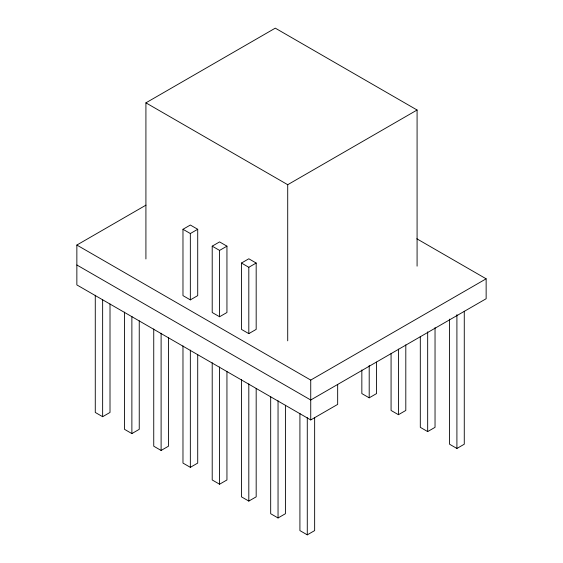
<?xml version="1.0" encoding="UTF-8"?>
<svg xmlns="http://www.w3.org/2000/svg" width="563" height="563" viewBox="0 0 563 563"><rect width="100%" height="100%" fill="white"/><g stroke="black" fill="none" stroke-linecap="round" stroke-linejoin="round"><path stroke-width="0.84" d="M145.916 258.973L145.916 102.839L275.286 28.15L417.084 110.017L417.084 266.151M337.666 384.459L337.666 404.396L310.734 419.942L76.857 284.913L76.857 245.046L145.958 205.15M182.975 229.282L190.343 225.031L197.712 229.282L197.712 295.624L190.343 299.882L182.975 295.624L182.975 229.282L190.343 233.532L197.712 229.282M145.916 102.839L287.714 184.706L417.084 110.017M212.209 246.158L219.577 241.907L226.945 246.158L226.945 312.507L219.577 316.758L212.209 312.507L212.209 246.158L219.577 250.415L226.945 246.158M241.45 263.041L248.811 258.783L256.179 263.041L256.179 329.383L248.811 333.634L241.45 329.383L241.45 263.041L248.811 267.291L256.179 263.041M95.274 295.23L95.274 412.447L102.642 416.704L110.01 412.447L110.01 303.978M124.507 312.106L124.507 429.33L131.876 433.58L139.244 429.33L139.244 320.854M153.741 328.989L153.741 446.206L161.109 450.456L168.478 446.206L168.478 337.737M76.857 245.046L310.734 380.074L486.143 278.805L486.143 298.735L310.734 400.004L76.857 264.983M182.975 345.865L182.975 463.082L190.343 467.339L197.712 463.082L197.712 354.613M212.209 362.741L212.209 479.965L219.577 484.215L226.945 479.965L226.945 371.489M361.84 369.961L361.84 393.579L369.201 397.83L376.57 393.579L376.57 362.086M241.45 379.624L241.45 496.84L248.811 501.091L256.179 496.84L256.179 388.371M391.074 353.592L391.074 410.455L398.435 414.706L405.803 410.455L405.803 344.845M270.683 396.5L270.683 513.716L278.045 517.974L285.413 513.716L285.413 405.247M420.308 336.357L420.308 427.331L427.669 431.589L435.037 427.331L435.037 327.61M299.917 413.376L299.917 530.599L307.278 534.85L314.647 530.599L314.647 417.753M449.541 319.122L449.541 444.214L456.91 448.465L464.271 444.214L464.271 311.248M416.817 238.775L486.143 278.805M456.91 314.626L456.91 448.465M427.669 331.86L427.669 431.589M398.435 349.102L398.435 414.706M369.201 365.464L369.201 397.83M310.734 380.074L310.734 419.942M307.278 417.633L307.278 534.85M287.714 184.706L287.714 340.84M278.045 400.75L278.045 517.974M248.811 267.291L248.811 333.634M248.811 383.875L248.811 501.091M219.577 250.415L219.577 316.758M219.577 366.999L219.577 484.215M190.343 233.532L190.343 299.882M190.343 350.116L190.343 467.339M161.109 333.24L161.109 450.456M131.876 316.364L131.876 433.58M102.642 299.481L102.642 416.704"/></g></svg>
